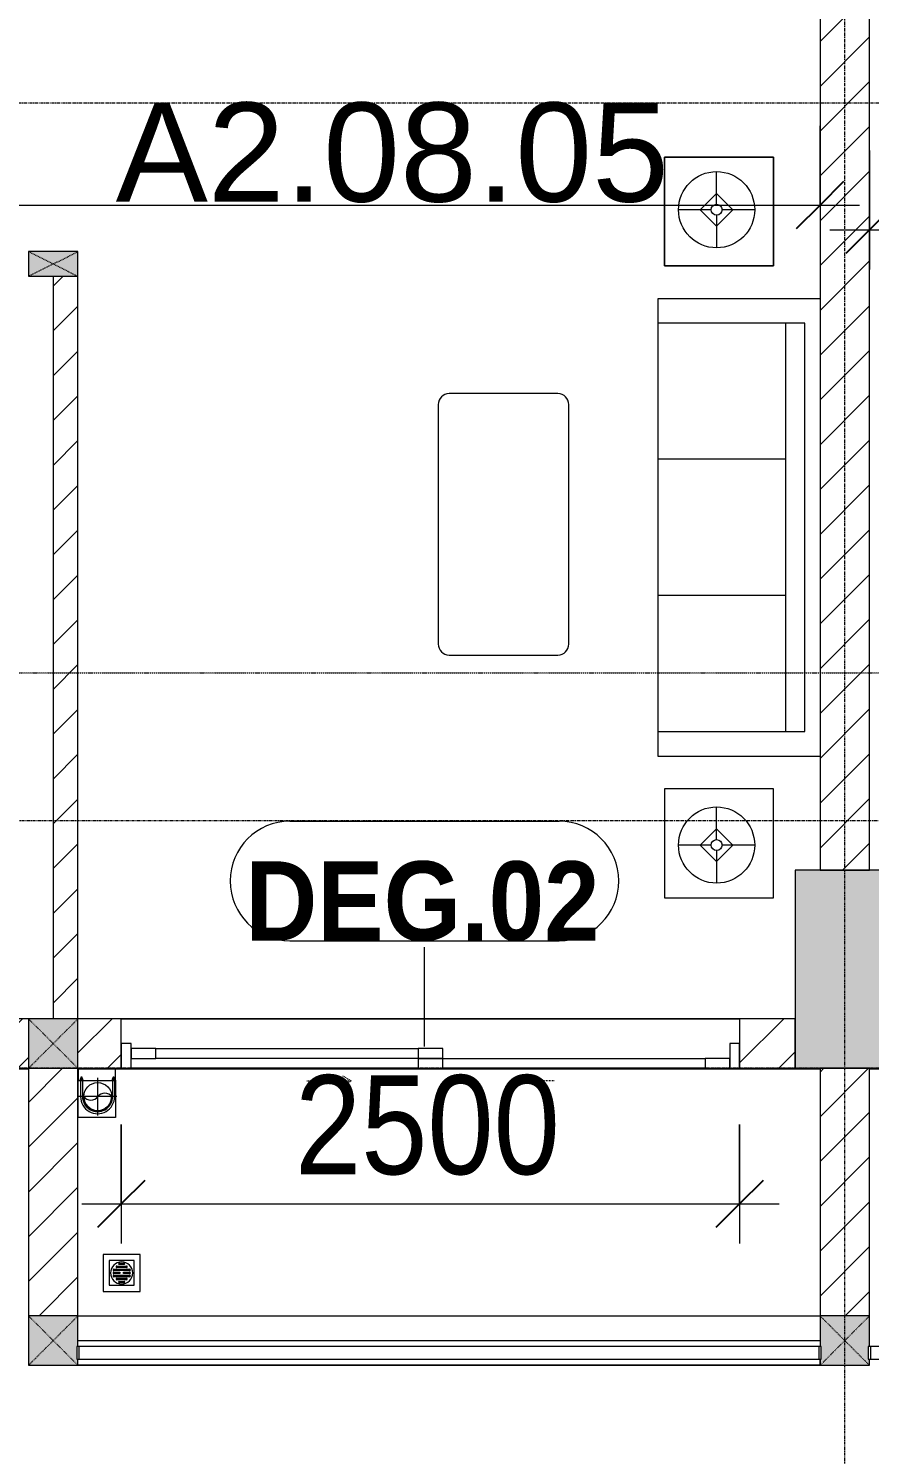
# Model space of a CAD drawing. Header units: millimetres. Extents: x 1591 to 239055, y -15958 to 83255.
# Drawn here: x 161732 to 165132, y 22977 to 28738 of the extents above; entities that cross this region are included whole.
import ezdxf

# ---------------------------------------------------------------- set-up
doc = ezdxf.new("R2010")
doc.units = ezdxf.units.MM
for name, pattern in [('Dash', [6, 3, -3]), ('Dash Dot 3_16_', [7.9375, 4.7625, -1.5875, 0, -1.5875]), ('Grid Line', [22.225, 12.7, -3.175, 3.175, -3.175]), ('IMPORT-CENTER _2_', [40.64, 25.4, -5.08, 5.08, -5.08])]:
    doc.linetypes.add(name, pattern=pattern)
for name, color, linetype, lineweight in [('0-1', 250, 'Continuous', 5), ('A-ANNO-DIMS', 211, 'Continuous', 9), ('A-ANNO-DIMS-160', 211, 'Continuous', 9), ('A-AREA-IDEN', 2, 'Continuous', 9), ('A-DOOR', 31, 'Continuous', 9), ('A-DOOR-FRAM', 31, 'Continuous', 9), ('A-DOOR-HDLN', 31, 'Dash', 9), ('A-DOOR-IDEN', 31, 'Continuous', 9), ('A-FLOR-1', 7, 'Continuous', 9), ('A-FLOR-2', 9, 'Continuous', 9), ('A-FLOR-HRAL', 11, 'Continuous', 9), ('A-WALL', 113, 'Continuous', 9), ('A-WALL-1', 253, 'Continuous', 18), ('A-WALL-3', 113, 'Continuous', 18), ('A-WALL-PATT-1', 10, 'Continuous', 9), ('A-WALL-PATT-2', 111, 'Continuous', 9), ('G-ANNO-SYMB-1', 111, 'Dash Dot 3_16_', 18), ('G-IMPT', 8, 'Continuous', 9), ('G-IMPT-2', 8, 'IMPORT-CENTER _2_', 9), ('I-FURN', 30, 'Continuous', 9), ('I-FURN-1', 254, 'Continuous', 9), ('M-EQPM', 50, 'Continuous', 9), ('S-COLS', 52, 'Continuous', 9), ('S-COLS-1', 52, 'Continuous', 5), ('S-COLS-2', 250, 'Continuous', 18), ('S-COLS-3', 254, 'Continuous', 9), ('S-COLS-4', 253, 'Continuous', 18), ('S-COLS-5', 52, 'Continuous', 18), ('S-COLS-HDLN', 52, 'Dash', 9), ('S-COLS-HDLN-1', 9, 'Dash', 9), ('S-GRID-1', 1, 'Grid Line', 9)]:
    doc.layers.add(name, color=color, linetype=linetype, lineweight=lineweight)
doc.styles.add('Arial_13', font='arial_0.ttf', dxfattribs={"height": 400})
doc.styles.add('Arial_B_5', font='arialbd_0.ttf', dxfattribs={"width": 0.9, "height": 320})
doc.styles.add('UTM Avo', font='UTM Avo.ttf', dxfattribs={"width": 0.9, "height": 400})
doc.dimstyles.new('1_Dim_chi_tiet_2_5', dxfattribs={"dimscale": 304.8, "dimtxt": 399.720379, "dimasz": 0.629921, "dimexe": 0.524934, "dimexo": 0.0625, "dimgap": 0.052493, "dimtad": 1, "dimdec": 0, "dimrnd": 5, "dimzin": 0, "dimdsep": 46, "dimtxsty": 'UTM Avo', "dimblk1": 'OBLIQUE', "dimblk2": 'OBLIQUE', "dimsah": 1, "dimcen": 0.09, "dimdle": 0.524934, "dimazin": 0, "dimtfac": 1, "dimtdec": 4, "dimtix": 1, "dimtmove": 0, "dimatfit": 3, "dimfxl": 1.049869, "dimfxlon": 1, "dimtvp": 1, "dimtolj": 1, "dimtzin": 0, "dimarcsym": 2})
pattern_1 = [(45, (95879.7, 0), (-90.50967, 90.50967), [])]

# ---------------------------------------------------------------- blocks, each defined once
blk = doc.blocks.new('NCV_TKTC_KET CAU_rvt-1-TKCS_MB TẦNG 6-8')
at = {"layer": 'S-COLS-1'}
blk.add_hatch(color=256, dxfattribs=at).paths.add_polyline_path([(69352.6, 24536.9), (69352.6, 25336.9), (68952.6, 25336.9), (68952.6, 24536.9)])
at = {"layer": 'A-FLOR-1'}
for p, q in [((62252.6, 24535.3), (65852.6, 24535.3)), ((66052.6, 24535.3), (69052.6, 24535.3)), ((69252.6, 24535.3), (73833.2, 24535.3)), ((66052.6, 23336.9), (69052.6, 23336.9))]:
    blk.add_line(p, q, dxfattribs=at)
at = {"layer": 'S-COLS-2'}
for p, q in [((69352.6, 25336.9), (68952.6, 25336.9)), ((68952.6, 25336.9), (68952.6, 24536.9)), ((68952.6, 24536.9), (69352.6, 24536.9))]:
    blk.add_line(p, q, dxfattribs=at)
blk = doc.blocks.new('LOBBY_SOFA_1 - LOBBY_SOFA_1-V32-TKCS_MB TẦNG 6-8')
at = {"layer": 'I-FURN'}
for p, q in [((-2556, -4.9), (-2556, -660)), ((-708, -660), (-708, -4.9)), ((-2457, -66), (-2457, -660)), ((-807, -66), (-2457, -66)), ((-807, -660), (-807, -66)), ((-807, -143), (-2457, -143)), ((-1907, -143), (-1907, -660)), ((-1357, -143), (-1357, -660)), ((-3128.2, -193.5), (-2688.2, -193.5)), ((-3128.2, -633.5), (-3128.2, -193.5)), ((-2688.2, -193.5), (-2688.2, -633.5)), ((-575.9, -193.5), (-575.9, -633.5)), ((-135.9, -193.5), (-575.9, -193.5)), ((-135.9, -633.5), (-135.9, -193.5)), ((-2915.4, -269), (-2915.4, -401)), ((-348.6, -269), (-348.6, -401)), ((-2915.4, -357), (-2981.4, -423)), ((-2849.4, -423), (-2915.4, -357)), ((-414.6, -423), (-348.6, -357)), ((-348.6, -357), (-282.6, -423)), ((-2937.4, -423), (-3069.4, -423)), ((-2981.4, -423), (-2915.4, -489)), ((-2915.4, -489), (-2849.4, -423)), ((-2915.4, -445), (-2915.4, -577)), ((-2893.4, -423), (-2761.4, -423)), ((-370.6, -423), (-502.6, -423)), ((-348.6, -489), (-414.6, -423)), ((-282.6, -423), (-348.6, -489)), ((-348.6, -445), (-348.6, -577)), ((-326.6, -423), (-194.6, -423)), ((-2688.2, -633.5), (-3128.2, -633.5)), ((-575.9, -633.5), (-135.9, -633.5)), ((-2556, -660), (-708, -660)), ((-1160.3, -1020.5), (-2128.3, -1020.5)), ((-2172.3, -1064.5), (-2172.3, -1504.5)), ((-1116.3, -1504.5), (-1116.3, -1064.5)), ((-2128.3, -1548.5), (-1160.3, -1548.5))]:
    blk.add_line(p, q, dxfattribs=at)
for centre, radius in [((-2915.4, -423), 154), ((-348.6, -423), 154), ((-2915.4, -423), 22), ((-348.6, -423), 22)]:
    blk.add_circle(centre, radius, dxfattribs=at)
for centre, start, end in [((-2128.3, -1064.5), 90, 180), ((-1160.3, -1064.5), 0, 90), ((-2128.3, -1504.5), 180, 270), ((-1160.3, -1504.5), 270, 0)]:
    blk.add_arc(centre, 44, start, end, dxfattribs=at)
at = {"layer": 'I-FURN-1'}
for p, q in [((-2556, -4.9), (-2556, -660)), ((-708, -660), (-708, -4.9)), ((-2688.2, -193.5), (-3128.2, -193.5)), ((-3128.2, -193.5), (-3128.2, -633.5)), ((-2688.2, -633.5), (-2688.2, -193.5)), ((-135.9, -193.5), (-575.9, -193.5)), ((-575.9, -193.5), (-575.9, -633.5)), ((-135.9, -633.5), (-135.9, -193.5)), ((-3128.2, -633.5), (-2688.2, -633.5)), ((-575.9, -633.5), (-135.9, -633.5)), ((-2556, -660), (-708, -660)), ((-1160.3, -1020.5), (-2128.3, -1020.5)), ((-2172.3, -1064.5), (-2172.3, -1504.5)), ((-1116.3, -1504.5), (-1116.3, -1064.5)), ((-2128.3, -1548.5), (-1160.3, -1548.5))]:
    blk.add_line(p, q, dxfattribs=at)
for centre, start, end in [((-2128.3, -1064.5), 90, 180), ((-1160.3, -1064.5), 0, 90), ((-2128.3, -1504.5), 180, 270), ((-1160.3, -1504.5), 270, 0)]:
    blk.add_arc(centre, 44, start, end, dxfattribs=at)
blk = doc.blocks.new('G1_SOF - BO TRU - 100x200-745959-TKCS_MB TẦNG 6-8')
at = {"layer": 'S-COLS'}
blk.add_hatch(color=256, dxfattribs=at).paths.add_polyline_path([(-50, 100), (-50, -100), (50, -100), (50, 100)])
at = {"layer": 'S-COLS-4'}
for p, q in [((50, 100), (-50, 100)), ((-50, 100), (-50, -100)), ((50, -100), (50, 100)), ((-50, -100), (50, -100))]:
    blk.add_line(p, q, dxfattribs=at)
at = {"layer": 'S-COLS-HDLN-1'}
for p, q in [((50, 100), (-50, -100)), ((-50, 100), (50, -100))]:
    blk.add_line(p, q, dxfattribs=at)
blk = doc.blocks.new('NCV_TKTC_TANG 6 - 8_rvt-2-TKCS_MB TẦNG 6-8')
at = {"layer": 'A-WALL-PATT-1'}
h = blk.add_hatch(dxfattribs=at)
h.set_pattern_fill('FP_1', color=256, style=0, pattern_type=2)
h.set_pattern_definition([(45, (0, 0), (-90.50967, 90.50967), [])])
h.paths.add_polyline_path([(66052.6, 24736.9), (66052.6, 27736.9), (65952.6, 27736.9), (65952.6, 24736.9)])
at = {"layer": 'A-FLOR-2'}
for p, q in [((66227.6, 24736.9), (68727.6, 24736.9)), ((68727.6, 24736.9), (66227.6, 24736.9)), ((66267.6, 24536.9), (67427.6, 24536.9)), ((66052.6, 23536.9), (69052.6, 23536.9))]:
    blk.add_line(p, q, dxfattribs=at)
at = {"layer": 'A-WALL-1'}
for p, q in [((65952.6, 27736.9), (65952.6, 24736.9)), ((66052.6, 24736.9), (66052.6, 27736.9))]:
    blk.add_line(p, q, dxfattribs=at)
at = {"layer": 'I-FURN-1', "rotation": 270.0000000000005}
blk.add_blockref('LOBBY_SOFA_1 - LOBBY_SOFA_1-V32-TKCS_MB TẦNG 6-8', (69057.5, 25090.4), dxfattribs=at)
at = {"layer": 'S-COLS-3', "rotation": 89.99999999999945}
blk.add_blockref('G1_SOF - BO TRU - 100x200-745959-TKCS_MB TẦNG 6-8', (65952.6, 27786.9), dxfattribs=at)
blk = doc.blocks.new('G1_SOF - BO TRU - 200x200-V4-TKCS_MB TẦNG 6-8')
at = {"layer": 'S-COLS'}
blk.add_hatch(color=256, dxfattribs=at).paths.add_polyline_path([(94.9, -100), (100, -100), (100, -74.6), (94.9, -74.6), (94.9, -24.6), (100, -24.6), (100, 100), (-100, 100), (-100, -24.6), (-95.1, -24.6), (-95.1, -74.6), (-100, -74.6), (-100, -100), (-95.1, -100)])
at = {"layer": 'S-COLS-5'}
for p, q in [((100, 100), (-100, 100)), ((-100, 100), (-100, -24.6)), ((100, -24.6), (100, 100)), ((-100, -74.6), (-100, -100)), ((-100, -100), (100, -100)), ((100, -100), (100, -74.6))]:
    blk.add_line(p, q, dxfattribs=at)
at = {"layer": 'S-COLS-HDLN'}
for p, q in [((100, 100), (-100, -100)), ((-100, 100), (100, -100))]:
    blk.add_line(p, q, dxfattribs=at)
blk = doc.blocks.new('G1_SOF - BO TRU - 200x200-V5-TKCS_MB TẦNG 6-8')
at = {"layer": 'S-COLS'}
blk.add_hatch(color=256, dxfattribs=at).paths.add_polyline_path([(95, -100), (100, -100), (100, -74.6), (95, -74.6), (95, -24.6), (100, -24.6), (100, 100), (-100, 100), (-100, -100)])
at = {"layer": 'S-COLS-5'}
for p, q in [((100, 100), (-100, 100)), ((-100, 100), (-100, -100)), ((100, -24.6), (100, 100)), ((-100, -100), (100, -100)), ((100, -100), (100, -74.6))]:
    blk.add_line(p, q, dxfattribs=at)
at = {"layer": 'S-COLS-HDLN'}
for p, q in [((100, 100), (-100, -100)), ((-100, 100), (100, -100))]:
    blk.add_line(p, q, dxfattribs=at)
blk = doc.blocks.new('G1_SOF - BO TRU - 200x200-3056268-TKCS_MB TẦNG 6-8')
at = {"layer": 'S-COLS'}
blk.add_hatch(color=256, dxfattribs=at).paths.add_polyline_path([(100, -100), (100, 100), (-100, 100), (-100, -100)])
at = {"layer": 'S-COLS-5'}
for p, q in [((100, 100), (-100, 100)), ((-100, 100), (-100, -100)), ((100, -100), (100, 100)), ((-100, -100), (100, -100))]:
    blk.add_line(p, q, dxfattribs=at)
at = {"layer": 'S-COLS-HDLN'}
for p, q in [((100, 100), (-100, -100)), ((-100, 100), (100, -100))]:
    blk.add_line(p, q, dxfattribs=at)
blk = doc.blocks.new('TKTC_XREF_251221_MB TANG 2-7 - TKTC_XREF_260130_MB TANG 2-5_dwg_THU NUOC - THU NUOC-444531-TKCS_MB TẦNG 1-4746804-TKCS_MB TẦNG 6-8')
at = {"layer": 'G-IMPT'}
for p, q in [((-23.3, 10.8), (40.9, 10.8)), ((40.9, 4.8), (-23.3, 4.8)), ((-11, 23.3), (28.5, 23.3)), ((28.5, 17.3), (-11, 17.3)), ((-1.1, 35.6), (18.5, 35.6)), ((18.5, 29.6), (-1.1, 29.6)), ((-23.3, -13.6), (40.9, -13.6)), ((40.9, -19.6), (-23.3, -19.6)), ((-11, -26.1), (28.5, -26.1)), ((28.5, -32.1), (-11, -32.1)), ((-1.1, -38.5), (18.5, -38.5)), ((18.5, -44.5), (-1.1, -44.5))]:
    blk.add_line(p, q, dxfattribs=at)
at = {"layer": 'G-IMPT', "flags": 128}
for points in [[(83.7, -79.4), (83.7, 70.6), (-66.3, 70.6), (-66.3, -79.4)], [(58.7, -54.4), (58.7, 45.6), (-41.3, 45.6), (-41.3, -54.4)]]:
    blk.add_lwpolyline(points, close=True, dxfattribs=at)
for points in [[(-23.3, -1.2), (0.7, -1.2), (0.7, -7.2), (-23.3, -7.2)], [(40.9, -7.2), (16.7, -7.2), (16.7, -1.2), (40.9, -1.2)]]:
    blk.add_lwpolyline(points, dxfattribs=at)
at = {"layer": 'G-IMPT'}
for centre, radius, start, end in [((8.7, -4.4), 45, 360, 180), ((8.7, -4.4), 45, 360, 180), ((-23.3, 7.8), 3, 90, 270), ((-11, 20.3), 3, 90, 270), ((-1.1, 32.6), 3, 90, 270), ((18.5, 32.6), 3, 270, 90), ((28.5, 20.3), 3, 270, 90), ((40.9, 7.8), 3, 270, 90), ((8.7, -4.4), 45, 180, 360), ((8.7, -4.4), 45, 180, 360), ((-23.3, -4.2), 3, 90, 270), ((-23.3, -16.6), 3, 90, 270), ((-11, -29.1), 3, 90, 270), ((-1.1, -41.5), 3, 90, 270), ((18.5, -41.5), 3, 270, 90), ((28.5, -29.1), 3, 270, 90), ((40.9, -4.2), 3, 270, 90), ((40.9, -16.6), 3, 270, 90)]:
    blk.add_arc(centre, radius, start, end, dxfattribs=at)
blk = doc.blocks.new('TKTC_XREF_251221_MB TANG 2-7 - TKTC_XREF_260130_MB TANG 2-5_dwg_$cc-4746808-TKCS_MB TẦNG 6-8')
at = {"layer": 'G-IMPT-2'}
for p, q in [((0, -0.673), (0, 0.673)), ((-0.673, 0), (0.673, 0))]:
    blk.add_line(p, q, dxfattribs=at)
at = {"layer": 'M-EQPM'}
blk.add_circle((0, 0), 0.5, dxfattribs=at)
for centre, radius, start, end in [((0, 0), 0.5, 90, 270), ((0.188, 0.25), 0.313, 126.8699, 233.1301), ((-0.188, -0.25), 0.313, 306.8699, 53.1301)]:
    blk.add_arc(centre, radius, start, end, dxfattribs=at)
blk = doc.blocks.new('TKTC_XREF_251221_MB TANG 2-7 - TKTC_XREF_260130_MB TANG 2-5_dwg_CUM U_DN100-4746796-TKCS_MB TẦNG 6-8')
at = {"layer": 'G-IMPT'}
blk.add_hatch(color=256, dxfattribs=at).paths.add_polyline_path([(0, 61), (0, 57), (14.8, 55.1), (28.5, 49.4), (40.3, 40.3), (49.4, 28.5), (55.1, 14.8), (57, 0), (55.1, -14.8), (49.4, -28.5), (40.3, -40.3), (28.5, -49.4), (14.8, -55.1), (0, -57), (0, -61), (15.8, -58.9), (30.5, -52.8), (43.1, -43.1), (52.8, -30.5), (58.9, -15.8), (61, 0), (58.9, 15.8), (52.8, 30.5), (43.1, 43.1), (30.5, 52.8), (15.8, 58.9)])
for p, q in [((-79.1, 66.6), (-79.1, 63.4)), ((-76.6, 66.6), (-76.6, 63.4)), ((-74.6, 66.6), (-74.6, 63.4)), ((-72.7, 69.3), (-72.7, 60.7)), ((-66.9, 67.9), (-71.7, 67.9)), ((-66.9, 62.1), (-71.7, 62.1)), ((-65, 69), (0, 69)), ((-79.1, -63.4), (-79.1, -66.6)), ((-76.6, -63.4), (-76.6, -66.6)), ((-74.6, -63.4), (-74.6, -66.6)), ((-72.7, -60.7), (-72.7, -69.3)), ((-66.9, -62.1), (-71.7, -62.1)), ((-66.9, -67.9), (-71.7, -67.9)), ((-65, -69), (0, -69))]:
    blk.add_line(p, q, dxfattribs=at)
at = {"layer": 'G-IMPT', "flags": 128}
for points in [[(-72.7, 67.6), (-78.1, 67.6), (-78.1, 62.4), (-72.7, 62.4)], [(-71.7, 59.2), (-66.9, 59.2), (-66.9, 70.8), (-71.7, 70.8)], [(-66.9, 70.8), (-66.9, 72.7), (-65, 72.7), (-65, 57.3), (-66.9, 57.3), (-66.9, 59.2)], [(-65, 61), (0, 61), (0, 57)], [(-66.9, -59.2), (-66.9, -57.3), (-65, -57.3), (-65, -72.7), (-66.9, -72.7), (-66.9, -70.8)], [(-65, -61), (0, -61), (0, -57)], [(-72.7, -62.4), (-78.1, -62.4), (-78.1, -67.6), (-72.7, -67.6)], [(-71.7, -70.8), (-66.9, -70.8), (-66.9, -59.2), (-71.7, -59.2)]]:
    blk.add_lwpolyline(points, dxfattribs=at)
at = {"layer": 'G-IMPT'}
for centre, radius, start, end in [((-78.1, 66.6), 0.96, 90, 180), ((-78.1, 63.4), 0.96, 180, 270), ((-71.1, 69.3), 1.56, 112.61986, 247.38014), ((-67.9, 65), 4.8, 143.1301, 216.8699), ((-71.1, 60.7), 1.56, 112.61986, 247.38014), ((0, 0), 69, 270, 90), ((0, 0), 61, 270, 90), ((0, 0), 57, 270, 90), ((-78.1, -63.4), 0.96, 90, 180), ((-78.1, -66.6), 0.96, 180, 270), ((-71.1, -60.7), 1.56, 112.61986, 247.38014), ((-67.9, -65), 4.8, 143.1301, 216.8699), ((-71.1, -69.3), 1.56, 112.61986, 247.38014)]:
    blk.add_arc(centre, radius, start, end, dxfattribs=at)
blk = doc.blocks.new('TKTC_XREF_251221_MB TANG 2-7 - TKTC_XREF_251221_MB TANG 2-7-2039446-TKCS_MB TẦNG 6-8')
at = {"layer": 'M-EQPM'}
for p, q in [((32401.1, 7300), (32401.4, 7250.5)), ((32551.9, 7250.5), (32551.5, 7300)), ((32401.3, 7250.4), (32551.6, 7250.4)), ((32401.3, 7100.7), (32401.3, 7250.4)), ((32401.4, 7250.5), (32551.9, 7250.5)), ((32551.6, 7250.4), (32551.6, 7100.7)), ((32551.6, 7100.7), (32401.3, 7100.7))]:
    blk.add_line(p, q, dxfattribs=at)
for name, p, xscale, yscale, zscale, rotation in [('TKTC_XREF_251221_MB TANG 2-7 - TKTC_XREF_260130_MB TANG 2-5_dwg_$cc-4746808-TKCS_MB TẦNG 6-8', (32480.1, 7185.5), 113.7150000000073, 113.7150000000073, 113.7150000000073, 89.99900866374671), ('TKTC_XREF_251221_MB TANG 2-7 - TKTC_XREF_260130_MB TANG 2-5_dwg_CUM U_DN100-4746796-TKCS_MB TẦNG 6-8', (32479.2, 7185.5), 0.9975000000000007, 0.9975000000000007, 0.9975000000000007, 270.0009913382947)]:
    blk.add_blockref(name, p, dxfattribs=dict(xscale=xscale, yscale=yscale, zscale=zscale, rotation=rotation))
blk.add_blockref('TKTC_XREF_251221_MB TANG 2-7 - TKTC_XREF_260130_MB TANG 2-5_dwg_THU NUOC - THU NUOC-444531-TKCS_MB TẦNG 1-4746804-TKCS_MB TẦNG 6-8', (32567.9, 6477.7))
blk = doc.blocks.new('DEG_02-DEG_03 - DEG_02-2500x2400mm-CỬA ĐI 02 CÁNH TRƯỢT-625766-TKCS_MB TẦNG 6-8')
at = {"layer": 'A-DOOR'}
for p, q in [((-1110, 100), (-1210, 100)), ((-1210, 100), (-1210, 60)), ((-1210, 60), (-1110, 60)), ((-1110, 60), (-1110, 100)), ((-1110, 100), (-50, 100)), ((-50, 60), (-1110, 60)), ((50, 100), (-50, 100)), ((-50, 100), (-50, 60)), ((50, 60), (-50, 60)), ((-50, 60), (-50, 20)), ((-50, 60), (50, 60)), ((50, 60), (50, 100)), ((50, 20), (50, 60)), ((50, 60), (1110, 60)), ((1210, 60), (1110, 60)), ((1110, 60), (1110, 20)), ((1210, 20), (1210, 60)), ((-50, 20), (50, 20)), ((1110, 20), (50, 20)), ((1110, 20), (1210, 20))]:
    blk.add_line(p, q, dxfattribs=at)
at = {"layer": 'A-DOOR-FRAM'}
for p, q in [((-1210, 100), (-1250, 100)), ((-1250, 100), (-1250, 0)), ((-1210, 0), (-1210, 100)), ((1250, 100), (1210, 100)), ((1210, 100), (1210, 0)), ((1250, 0), (1250, 100)), ((-1250, 0), (-1210, 0)), ((1210, 0), (1250, 0))]:
    blk.add_line(p, q, dxfattribs=at)
at = {"layer": 'A-DOOR-HDLN'}
for p, q in [((-500.4, 151.1), (-320.4, 151.1)), ((-320.4, 151.1), (-355, 171.1)), ((-320.4, 151.1), (-355, 131.1)), ((320.4, 151.1), (355, 171.1)), ((320.4, 151.1), (355, 131.1)), ((500.4, 151.1), (320.4, 151.1))]:
    blk.add_line(p, q, dxfattribs=at)
blk = doc.blocks.new('Railing - 50 x 10mm-1251311-TKCS_MB TẦNG 6-8')
at = {"layer": 'A-FLOR-HRAL'}
for p, q in [((25, 5), (-25, 5)), ((-25, 5), (-25, -5)), ((25, -5), (25, 5)), ((-25, -5), (25, -5))]:
    blk.add_line(p, q, dxfattribs=at)
blk = doc.blocks.new('Railing - Railing-3827346-TKCS_MB TẦNG 6-8')
at = {"layer": 'A-FLOR-HRAL'}
for p, q in [((69047.6, 23412.4), (66057.6, 23412.4)), ((66057.6, 23362.4), (69047.6, 23362.4))]:
    blk.add_line(p, q, dxfattribs=at)
at = {"rotation": 90}
for p in [(66052.6, 23387.4), (69052.6, 23387.4)]:
    blk.add_blockref('Railing - 50 x 10mm-1251311-TKCS_MB TẦNG 6-8', p, dxfattribs=at)
blk = doc.blocks.new('Railing - Railing-3827363-TKCS_MB TẦNG 6-8')
at = {"layer": 'A-FLOR-HRAL'}
for p, q in [((74427.5, 23412.4), (69257.5, 23412.4)), ((69257.5, 23362.4), (74427.5, 23362.4))]:
    blk.add_line(p, q, dxfattribs=at)
at = {"rotation": 90}
for p in [(69252.5, 23387.4), (74432.5, 23387.4)]:
    blk.add_blockref('Railing - 50 x 10mm-1251311-TKCS_MB TẦNG 6-8', p, dxfattribs=at)
blk = doc.blocks.new('DIMBLOCK114-TKCS_MB TẦNG 6-8')
at = {"layer": 'A-ANNO-DIMS-160'}
for p, q in [((156932.3, 28344.6), (156932.3, 27864.6)), ((156932.3, 28024.6), (156932.3, 28344.6)), ((164932.3, 28344.6), (164932.3, 27864.6)), ((164932.3, 28024.6), (164932.3, 28344.6)), ((156772.3, 28024.6), (165092.3, 28024.6))]:
    blk.add_line(p, q, dxfattribs=at)
at = {"layer": 'A-ANNO-DIMS-160', "lineweight": 25}
for p, q in [((156932.3, 28024.6), (157028.3, 28120.6)), ((164932.3, 28024.6), (165028.3, 28120.6)), ((156932.3, 28024.6), (156836.3, 27928.6)), ((164932.3, 28024.6), (164836.3, 27928.6))]:
    blk.add_line(p, q, dxfattribs=at)
at = {"layer": 'A-ANNO-DIMS-160', "color": 0, "insert": (160384.5, 28544.2), "char_height": 400, "width": 1314.636, "attachment_point": 1, "line_spacing_factor": 1.110334, "style": 'UTM Avo'}
blk.add_mtext('8000', dxfattribs=at)
blk = doc.blocks.new('_Oblique')
at = {"color": 0, "linetype": 'ByBlock', "lineweight": -2}
blk.add_line((-0.5, -0.5), (0.5, 0.5), dxfattribs=at)
blk = doc.blocks.new('DIMBLOCK115-TKCS_MB TẦNG 6-8')
at = {"layer": 'A-ANNO-DIMS-160'}
for p, q in [((165132.3, 28244.6), (165132.3, 27764.6)), ((165132.3, 27924.6), (165132.3, 28244.6)), ((173132.3, 28244.6), (173132.3, 27764.6)), ((173132.3, 27924.6), (173132.3, 28244.6)), ((164972.3, 27924.6), (173292.3, 27924.6))]:
    blk.add_line(p, q, dxfattribs=at)
at = {"layer": 'A-ANNO-DIMS-160', "lineweight": 25}
for p, q in [((165132.3, 27924.6), (165228.3, 28020.6)), ((173132.3, 27924.6), (173228.3, 28020.6)), ((165132.3, 27924.6), (165036.3, 27828.6)), ((173132.3, 27924.6), (173036.3, 27828.6))]:
    blk.add_line(p, q, dxfattribs=at)
at = {"layer": 'A-ANNO-DIMS-160', "color": 0, "insert": (168584.5, 28444.2), "char_height": 400, "width": 1314.636, "attachment_point": 1, "line_spacing_factor": 1.110334, "style": 'UTM Avo'}
blk.add_mtext('8000', dxfattribs=at)
blk = doc.blocks.new('DIMBLOCK198-TKCS_MB TẦNG 6-8')
at = {"layer": 'A-ANNO-DIMS-160'}
for p, q in [((162107.3, 24309.3), (162107.3, 23829.3)), ((162107.3, 23989.3), (162107.3, 24309.3)), ((164607.3, 24309.3), (164607.3, 23829.3)), ((164607.3, 23989.3), (164607.3, 24309.3)), ((161947.3, 23989.3), (164767.3, 23989.3))]:
    blk.add_line(p, q, dxfattribs=at)
at = {"layer": 'A-ANNO-DIMS-160', "lineweight": 25}
for p, q in [((162107.3, 23989.3), (162203.3, 24085.3)), ((164607.3, 23989.3), (164703.3, 24085.3)), ((162107.3, 23989.3), (162011.3, 23893.3)), ((164607.3, 23989.3), (164511.3, 23893.3))]:
    blk.add_line(p, q, dxfattribs=at)
at = {"layer": 'A-ANNO-DIMS-160', "color": 0, "insert": (162809.5, 24509), "char_height": 400, "width": 1314.636, "attachment_point": 1, "line_spacing_factor": 1.110334, "style": 'UTM Avo'}
blk.add_mtext('2500', dxfattribs=at)
blk = doc.blocks.new('STN_Door Tag - STN_Door Tag-1788670-TKCS_MB TẦNG 6-8')
at = {"layer": 'A-DOOR-IDEN'}
for p, q in [((-3.37, 1.495), (3.431, 1.495)), ((-3.37, -1.524), (3.431, -1.524))]:
    blk.add_line(p, q, dxfattribs=at)
for centre, start, end in [((-3.37, -0.015), 90, 270), ((3.431, -0.015), 270, 90)]:
    blk.add_arc(centre, 1.509, start, end, dxfattribs=at)

msp = doc.modelspace()

# ---------------------------------------------------------------- hatches: boundary and pattern name
at = {"layer": 'A-WALL-PATT-2'}
h = msp.add_hatch(dxfattribs=at)
h.set_pattern_fill('FP_1', color=256, style=0, pattern_type=2)
h.set_pattern_definition(pattern_1)
h.paths.add_polyline_path([(164932.3, 25336.9), (165132.3, 25336.9), (165132.3, 28836.9), (164932.3, 28836.9), (164932.3, 25736.7)])
h.paths.add_polyline_path([(164932.3, 29036.9), (165132.3, 29036.9), (165132.3, 32536.9), (164932.3, 32536.9), (164932.3, 29969.4)])
h = msp.add_hatch(dxfattribs=at)
h.set_pattern_fill('FP_1', color=256, style=0, pattern_type=2)
h.set_pattern_definition(pattern_1)
h.paths.add_polyline_path([(161932.3, 24536.9), (161932.3, 24536.9), (161932.3, 24736.9)])
h.paths.add_polyline_path([(159332.3, 24536.9), (159332.3, 24736.9), (158332.2, 24736.9), (158332.2, 24536.9), (158441.6, 24536.9)])
h.paths.add_polyline_path([(160732.3, 24536.9), (161732.3, 24536.9), (161732.3, 24736.9), (160732.3, 24736.9)])
h = msp.add_hatch(dxfattribs=at)
h.set_pattern_fill('FP_1', color=256, style=0, pattern_type=2)
h.set_pattern_definition(pattern_1)
h.paths.add_polyline_path([(164832.3, 24536.9), (164832.3, 24736.9), (164607.3, 24736.9), (164607.3, 24536.9)])
h.paths.add_polyline_path([(161932.3, 24536.9), (162107.3, 24536.9), (162107.3, 24736.9), (161932.3, 24736.9)])
h = msp.add_hatch(dxfattribs=at)
h.set_pattern_fill('FP_1', color=256, style=0, pattern_type=2)
h.set_pattern_definition(pattern_1)
h.paths.add_polyline_path([(161932.3, 23536.9), (161932.3, 24536.9), (161732.3, 24536.9), (161732.3, 23536.9)])
h = msp.add_hatch(dxfattribs=at)
h.set_pattern_fill('FP_1', color=256, style=0, pattern_type=2)
h.set_pattern_definition(pattern_1)
h.paths.add_polyline_path([(164932.3, 23412.4), (164932.3, 23412.4), (164932.3, 23536.9), (165132.3, 23536.9), (165132.3, 24537.4), (164932.3, 24537.4), (164932.3, 23620.3)])

# ---------------------------------------------------------------- linework, layer by layer
at = {"layer": 'A-DOOR-IDEN'}
msp.add_line((163332.8, 24624.9), (163333.1, 25025.9), dxfattribs=at)
at = {"layer": 'A-WALL'}
for p, q in [((162107.3, 24736.9), (164607.3, 24736.9)), ((163307.3, 24536.9), (162147.3, 24536.9)), ((161932.3, 23437.4), (164932.3, 23437.4)), ((164932.3, 23337.4), (161932.3, 23337.4)), ((164932.3, 23337.4), (164932.3, 23362.4))]:
    msp.add_line(p, q, dxfattribs=at)
at = {"layer": 'A-WALL-3'}
for p, q in [((164932.3, 28836.9), (164932.3, 25336.9)), ((165132.3, 25336.9), (165132.3, 28836.9)), ((164932.3, 25336.9), (165132.3, 25336.9)), ((161732.3, 24736.9), (160732.3, 24736.9)), ((162107.3, 24736.9), (161932.3, 24736.9)), ((162107.3, 24536.9), (162107.3, 24736.9)), ((164832.3, 24736.9), (164607.3, 24736.9)), ((164607.3, 24736.9), (164607.3, 24536.9)), ((164832.3, 24536.9), (164832.3, 24736.9)), ((160732.3, 24536.9), (161732.3, 24536.9)), ((161732.3, 24536.9), (161732.3, 23536.9)), ((161932.3, 23536.9), (161932.3, 24536.9)), ((161932.3, 24536.9), (162107.3, 24536.9)), ((164607.3, 24536.9), (164832.3, 24536.9)), ((164932.3, 24537.4), (164932.3, 23412.4)), ((165132.3, 24537.4), (164932.3, 24537.4)), ((165132.3, 23536.9), (165132.3, 24537.4))]:
    msp.add_line(p, q, dxfattribs=at)
at = {"layer": 'G-ANNO-SYMB-1'}
msp.add_line((124639, 26135.3), (229692.1, 26135.3), dxfattribs=at)
at = {"layer": 'S-GRID-1'}
for p, q in [((165032.3, 19149.4), (165032.3, 77012.5)), ((223800.6, 28436.9), (130306.5, 28436.9)), ((221768.6, 25536.9), (132338.5, 25536.9)), ((223800.6, 24536.9), (130306.5, 24536.9))]:
    msp.add_line(p, q, dxfattribs=at)

# ---------------------------------------------------------------- block references
at = {"layer": '0-1'}
for name in ['NCV_TKTC_KET CAU_rvt-1-TKCS_MB TẦNG 6-8', 'NCV_TKTC_TANG 6 - 8_rvt-2-TKCS_MB TẦNG 6-8']:
    msp.add_blockref(name, (95879.7, 0), dxfattribs=at)
at = {"layer": 'A-DOOR', "rotation": 180}
msp.add_blockref('DEG_02-DEG_03 - DEG_02-2500x2400mm-CỬA ĐI 02 CÁNH TRƯỢT-625766-TKCS_MB TẦNG 6-8', (163357.3, 24636.9), dxfattribs=at)
at = {"layer": 'A-DOOR-IDEN', "xscale": 159.9999999999999, "yscale": 159.9999999999999, "zscale": 159.9999999999999}
msp.add_blockref('STN_Door Tag - STN_Door Tag-1788670-TKCS_MB TẦNG 6-8', (163328.2, 25296.2), dxfattribs=at)
at = {"layer": 'A-FLOR-HRAL'}
for name in ['Railing - Railing-3827346-TKCS_MB TẦNG 6-8', 'Railing - Railing-3827363-TKCS_MB TẦNG 6-8']:
    msp.add_blockref(name, (95879.7, 0), dxfattribs=at)
at = {"layer": 'M-EQPM'}
msp.add_blockref('TKTC_XREF_251221_MB TANG 2-7 - TKTC_XREF_251221_MB TANG 2-7-2039446-TKCS_MB TẦNG 6-8', (129532.3, 17236.9), dxfattribs=at)
at = {"layer": 'S-COLS'}
for name, p in [('G1_SOF - BO TRU - 200x200-3056268-TKCS_MB TẦNG 6-8', (161832.3, 24636.9)), ('G1_SOF - BO TRU - 200x200-V5-TKCS_MB TẦNG 6-8', (161832.3, 23436.9)), ('G1_SOF - BO TRU - 200x200-V4-TKCS_MB TẦNG 6-8', (165032.3, 23436.9))]:
    msp.add_blockref(name, p, dxfattribs=at)

# ---------------------------------------------------------------- texts
at = {"layer": 'A-AREA-IDEN', "insert": (163203.2, 28032.8), "char_height": 400, "width": 2233.6, "attachment_point": 8, "line_spacing_factor": 0.936439, "style": 'Arial_13'}
msp.add_mtext('\\pt8,16,24,32,40,48,56,64,72,80,88,96,104,112,120,128,136,144,152,160,168,176,184,192,200,208,216,224,232,240,248,256;A2.08.05', dxfattribs=at)
at = {"layer": 'A-DOOR-IDEN', "insert": (163324.9, 25210.8), "char_height": 320, "width": 1467.36, "attachment_point": 5, "line_spacing_factor": 0.936439, "style": 'Arial_B_5'}
msp.add_mtext('\\pt7.2,14.4,21.6,28.8,36,43.2,50.4,57.6,64.8,72,79.2,86.4,93.6,100.8,108,115.2,122.4,129.6,136.8,144,151.2,158.4,165.6,172.8,180,187.2,194.4,201.6,208.8,216,223.2,230.4;DEG.02', dxfattribs=at)

# ---------------------------------------------------------------- dimensions: what is measured, and where the dimension line sits
at = {"layer": 'A-ANNO-DIMS'}
for base, p1, p2, override, picture, middle in [((164932.3, 28024.6), (156932.3, 28344.6), (164932.3, 28344.6), {"dimpost": '<>', "dimfxl": 8000}, 'DIMBLOCK114-TKCS_MB TẦNG 6-8', (160932.3, 28247.6)), ((173132.3, 27924.6), (165132.3, 28244.6), (173132.3, 28244.6), {"dimpost": '<>', "dimfxl": 8000}, 'DIMBLOCK115-TKCS_MB TẦNG 6-8', (169132.3, 28147.6)), ((164607.3, 23989.3), (162107.3, 24309.3), (164607.3, 24309.3), {"dimpost": '<>', "dimfxl": 2500}, 'DIMBLOCK198-TKCS_MB TẦNG 6-8', (163357.3, 24212.3))]:
    dim = msp.add_linear_dim(base=base, p1=p1, p2=p2, dimstyle='1_Dim_chi_tiet_2_5', override=override, dxfattribs=at)
    dim.commit()
    dim.dimension.update_dxf_attribs({"geometry": picture, "text_midpoint": middle})

doc.saveas('drawing.dxf')
